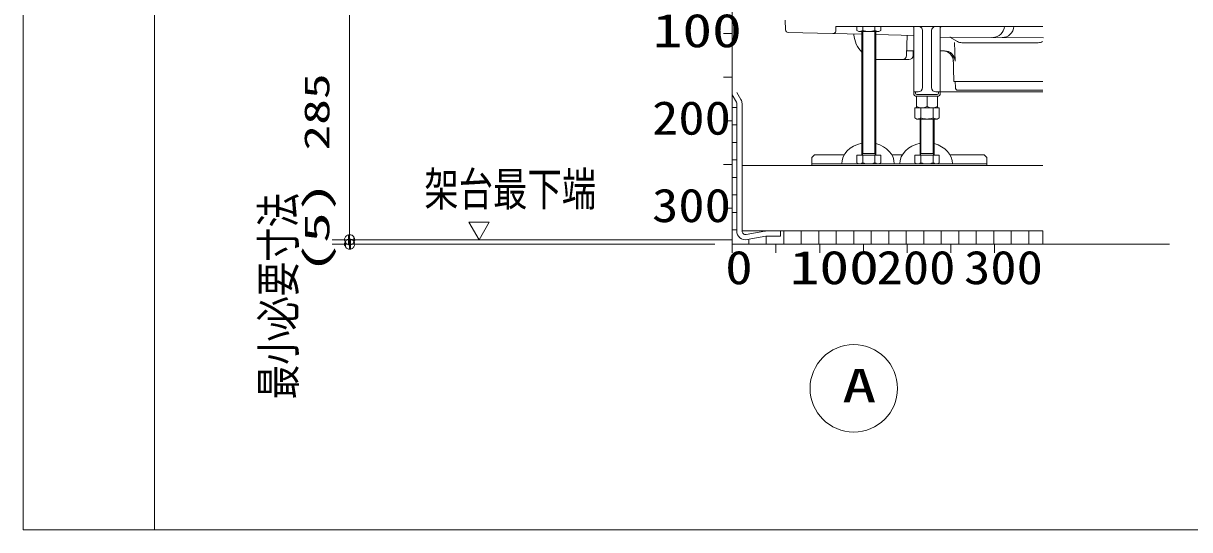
# Model space of a CAD drawing. Units: millimetres on the paper. Extents: x -305 to 305, y -152 to 152.
# Drawn here: x -262.5 to -195.8, y -59.6 to -30.7 of the extents above; entities that cross this region are included whole.
import ezdxf
from ezdxf.enums import TextEntityAlignment as Align

# ---------------------------------------------------------------- set-up
doc = ezdxf.new("R2010")
doc.units = ezdxf.units.MM
doc.layers.add('0-0_PV', color=7, linetype='Continuous', lineweight=9)
doc.layers.add('0-1_0', color=7, linetype='Continuous', lineweight=9)
doc.styles.add('ＭＳ ゴシック', font='')
doc.styles.get('ＭＳ ゴシック').set_extended_font_data('MS Gothic')

# ---------------------------------------------------------------- blocks, each defined once
blk = doc.blocks.new('_DOTSMALL')
at = {"layer": '0-1_0'}
for p, q in [((0.0746, 0.1), (-0.0746, 0.1)), ((0.1223, -0.0248), (-0.1223, -0.0248))]:
    blk.add_line(p, q, dxfattribs=at)
for points in [[(0.125, 0), (0.124, 0.0157), (0.1211, 0.0311), (0.1162, 0.046), (0.1095, 0.0602), (0.1011, 0.0735), (0.0911, 0.0856), (0.0797, 0.0963), (0.067, 0.1055), (0.0532, 0.1131), (0.0386, 0.1189), (0.0234, 0.1228), (0.0078, 0.1248), (-0.0078, 0.1248), (-0.0234, 0.1228), (-0.0386, 0.1189), (-0.0532, 0.1131), (-0.067, 0.1055), (-0.0797, 0.0963), (-0.0911, 0.0856), (-0.1011, 0.0735), (-0.1095, 0.0602), (-0.1162, 0.046), (-0.1211, 0.0311), (-0.124, 0.0157), (-0.125, 0), (0, 0)], [(-0.125, 0), (-0.124, -0.0157), (-0.1211, -0.0311), (-0.1162, -0.046), (-0.1095, -0.0602), (-0.1011, -0.0735), (-0.0911, -0.0856), (-0.0797, -0.0963), (-0.067, -0.1055), (-0.0532, -0.1131), (-0.0386, -0.1189), (-0.0234, -0.1228), (-0.0078, -0.1248), (0.0078, -0.1248), (0.0234, -0.1228), (0.0386, -0.1189), (0.0532, -0.1131), (0.067, -0.1055), (0.0797, -0.0963), (0.0911, -0.0856), (0.1011, -0.0735), (0.1095, -0.0602), (0.1162, -0.046), (0.1211, -0.0311), (0.124, -0.0157), (0.125, 0), (0, 0)]]:
    blk.add_lwpolyline(points, close=True, dxfattribs=at)

msp = doc.modelspace()

# ---------------------------------------------------------------- linework, layer by layer
at = {"layer": '0-0_PV'}
for p, q in [((-262.482, 105.355), (-262.482, -59.645)), ((-254.982, 105.355), (-254.982, -59.645)), ((-221.963, -3.313), (-221.963, -43.313)), ((-243.831, -43.063), (-243.831, -28.813)), ((-218.913, -31.069), (-218.928, -30.513)), ((-222.463, -31.263), (-221.963, -31.263)), ((-218.767, -31.215), (-214.553, -31.311)), ((-216.044, -31.128), (-216.037, -30.863)), ((-204.203, -30.863), (-216.037, -30.863)), ((-215.004, -31.301), (-215.002, -31.341)), ((-214.846, -30.863), (-214.846, -31.095)), ((-214.846, -31.095), (-214.728, -31.163)), ((-213.578, -31.163), (-214.728, -31.163)), ((-214.553, -38.233), (-214.553, -31.163)), ((-214.499, -30.863), (-214.499, -31.095)), ((-214.498, -38.138), (-214.498, -31.163)), ((-213.808, -31.163), (-213.808, -38.138)), ((-213.806, -30.863), (-213.806, -31.095)), ((-213.753, -31.163), (-213.753, -38.233)), ((-213.753, -31.329), (-211.588, -31.378)), ((-213.578, -31.163), (-213.46, -31.095)), ((-213.46, -30.863), (-213.46, -31.095)), ((-211.588, -34.688), (-211.588, -30.863)), ((-211.132, -30.969), (-211.238, -30.863)), ((-211.088, -34.363), (-211.088, -31.075)), ((-210.568, -34.363), (-210.568, -31.075)), ((-210.418, -30.863), (-210.524, -30.969)), ((-210.068, -34.688), (-210.068, -30.863)), ((-211.996, -32.519), (-211.966, -31.37)), ((-204.177, -31.52), (-210.068, -31.471)), ((-209.528, -31.476), (-209.086, -31.731)), ((-209.252, -31.784), (-209.225, -32.847)), ((-204.47, -31.798), (-208.836, -31.798)), ((-211.588, -32.263), (-211.99, -32.263)), ((-211.621, -32.519), (-211.615, -32.263)), ((-209.824, -32.263), (-210.068, -32.263)), ((-209.332, -32.52), (-209.293, -34.013)), ((-213.753, -32.763), (-211.871, -32.763)), ((-222.463, -33.763), (-221.963, -33.763)), ((-221.703, -34.635), (-221.463, -35.05)), ((-211.338, -34.613), (-211.588, -34.613)), ((-211.488, -34.688), (-211.488, -34.613)), ((-210.318, -34.613), (-210.068, -34.613)), ((-210.168, -34.688), (-210.168, -34.613)), ((-210.068, -34.613), (-204.203, -34.613)), ((-209.293, -34.013), (-204.203, -34.013)), ((-209.207, -34.367), (-209.216, -34.013)), ((-209.057, -34.513), (-204.203, -34.513)), ((-221.963, -34.785), (-221.723, -35.2)), ((-221.703, -42.563), (-221.703, -35.275)), ((-221.703, -35.275), (-221.703, -42.563)), ((-221.403, -35.275), (-221.403, -42.563)), ((-211.428, -35.513), (-211.428, -34.863)), ((-211.415, -34.763), (-210.243, -34.763)), ((-211.413, -34.863), (-210.243, -34.863)), ((-210.828, -34.863), (-210.828, -35.445)), ((-210.228, -35.513), (-210.228, -34.863)), ((-221.963, -35.498), (-221.703, -35.498)), ((-211.521, -35.513), (-211.521, -36.095)), ((-211.521, -35.513), (-210.135, -35.513)), ((-211.428, -35.513), (-210.228, -35.513)), ((-211.174, -35.513), (-211.174, -36.095)), ((-210.481, -35.513), (-210.481, -36.095)), ((-210.135, -35.513), (-210.135, -36.095)), ((-222.463, -36.263), (-221.963, -36.263)), ((-221.963, -36.498), (-221.703, -36.498)), ((-211.403, -36.163), (-211.521, -36.095)), ((-211.403, -36.163), (-210.253, -36.163)), ((-211.228, -36.163), (-211.228, -38.233)), ((-211.173, -38.138), (-211.173, -36.163)), ((-210.483, -36.163), (-210.483, -38.138)), ((-210.428, -38.233), (-210.428, -36.163)), ((-210.135, -36.095), (-210.253, -36.163)), ((-221.963, -37.498), (-221.703, -37.498)), ((-221.963, -38.498), (-221.703, -38.498)), ((-217.253, -38.213), (-217.403, -38.363)), ((-217.403, -38.363), (-217.403, -38.813)), ((-217.253, -38.213), (-215.564, -38.213)), ((-214.846, -38.665), (-214.846, -38.233)), ((-214.846, -38.233), (-213.46, -38.233)), ((-214.728, -38.733), (-214.846, -38.665)), ((-214.553, -38.233), (-214.498, -38.138)), ((-214.553, -38.138), (-213.753, -38.138)), ((-214.499, -38.665), (-214.499, -38.233)), ((-213.753, -38.233), (-213.808, -38.138)), ((-213.806, -38.665), (-213.806, -38.233)), ((-213.46, -38.665), (-213.578, -38.733)), ((-213.46, -38.665), (-213.46, -38.233)), ((-212.837, -38.213), (-212.239, -38.213)), ((-210.135, -38.233), (-211.521, -38.233)), ((-211.521, -38.665), (-211.521, -38.233)), ((-211.521, -38.665), (-211.403, -38.733)), ((-211.228, -38.138), (-210.428, -38.138)), ((-211.228, -38.233), (-211.173, -38.138)), ((-211.174, -38.665), (-211.174, -38.233)), ((-210.428, -38.233), (-210.483, -38.138)), ((-210.481, -38.665), (-210.481, -38.233)), ((-210.253, -38.733), (-210.135, -38.665)), ((-210.135, -38.665), (-210.135, -38.233)), ((-209.512, -38.213), (-207.553, -38.213)), ((-207.403, -38.363), (-207.553, -38.213)), ((-207.403, -38.363), (-207.403, -38.813)), ((-222.463, -38.763), (-221.963, -38.763)), ((-221.403, -38.813), (-204.203, -38.813)), ((-217.403, -38.733), (-207.403, -38.733)), ((-214.728, -38.733), (-213.578, -38.733)), ((-210.253, -38.733), (-211.403, -38.733)), ((-221.963, -39.498), (-221.703, -39.498)), ((-221.963, -40.498), (-221.703, -40.498)), ((-222.463, -41.263), (-221.963, -41.263)), ((-221.963, -41.498), (-221.703, -41.498)), ((-237.012, -42.063), (-236.435, -43.063)), ((-235.857, -42.063), (-237.012, -42.063)), ((-236.435, -43.063), (-235.857, -42.063)), ((-221.963, -42.498), (-221.703, -42.498)), ((-221.403, -42.563), (-204.203, -42.563)), ((-221.168, -42.76), (-220.09, -42.57)), ((-219.203, -42.563), (-219.203, -42.863)), ((-219.017, -43.313), (-219.017, -42.563)), ((-218.017, -43.313), (-218.017, -42.563)), ((-217.017, -43.313), (-217.017, -42.563)), ((-216.017, -43.313), (-216.017, -42.563)), ((-215.017, -43.313), (-215.017, -42.563)), ((-214.017, -43.313), (-214.017, -42.563)), ((-213.017, -43.313), (-213.017, -42.563)), ((-212.017, -43.313), (-212.017, -42.563)), ((-211.017, -43.313), (-211.017, -42.563)), ((-210.017, -43.313), (-210.017, -42.563)), ((-209.017, -43.313), (-209.017, -42.563)), ((-208.017, -43.313), (-208.017, -42.563)), ((-207.017, -43.313), (-207.017, -42.563)), ((-206.017, -43.313), (-206.017, -42.563)), ((-205.017, -43.313), (-205.017, -42.563)), ((-221.963, -43.063), (-244.831, -43.063)), ((-222.963, -43.313), (-244.831, -43.313)), ((-243.831, -43.313), (-243.831, -43.063)), ((-221.963, -43.313), (-221.963, -43.813)), ((-221.963, -43.313), (-196.963, -43.313)), ((-220.038, -42.865), (-221.116, -43.055)), ((-221.116, -43.055), (-220.038, -42.865)), ((-221.017, -43.313), (-221.017, -43.038)), ((-220.017, -43.313), (-220.017, -42.863)), ((-220.012, -42.863), (-219.203, -42.863)), ((-219.463, -43.313), (-219.463, -43.813)), ((-216.963, -43.313), (-216.963, -43.813)), ((-214.463, -43.313), (-214.463, -43.813)), ((-211.963, -43.313), (-211.963, -43.813)), ((-209.463, -43.313), (-209.463, -43.813)), ((-206.963, -43.313), (-206.963, -43.813)), ((-262.482, -59.645), (-12.482, -59.645))]:
    msp.add_line(p, q, dxfattribs=at)
for points in [[(-209.479, -31.475), (-209.479, -31.475), (-209.48, -31.475), (-209.48, -31.475), (-209.481, -31.475), (-209.481, -31.475), (-209.482, -31.475), (-209.482, -31.475), (-209.483, -31.475), (-209.483, -31.475), (-209.484, -31.475), (-209.484, -31.475)], [(-209.46, -31.475), (-209.461, -31.475), (-209.461, -31.475), (-209.462, -31.475), (-209.462, -31.475), (-209.463, -31.475), (-209.463, -31.475), (-209.464, -31.475), (-209.464, -31.475), (-209.465, -31.475), (-209.465, -31.475), (-209.466, -31.475), (-209.466, -31.475), (-209.467, -31.475), (-209.467, -31.475), (-209.468, -31.475), (-209.468, -31.475), (-209.469, -31.475), (-209.469, -31.475), (-209.469, -31.475), (-209.47, -31.475), (-209.47, -31.475), (-209.471, -31.475), (-209.471, -31.475), (-209.472, -31.475), (-209.472, -31.475), (-209.473, -31.475), (-209.473, -31.475), (-209.474, -31.475), (-209.474, -31.475), (-209.475, -31.475), (-209.475, -31.475), (-209.476, -31.475), (-209.476, -31.475), (-209.477, -31.475), (-209.477, -31.475), (-209.478, -31.475), (-209.478, -31.475), (-209.478, -31.475), (-209.479, -31.475)], [(-221.723, -35.2), (-221.963, -34.785), (-221.963, -35.813), (-221.963, -38.313), (-221.963, -40.813), (-221.963, -43.313), (-219.463, -43.313), (-216.963, -43.313), (-214.463, -43.313), (-211.963, -43.313), (-209.463, -43.313), (-206.963, -43.313), (-204.203, -43.313), (-204.203, -42.563), (-219.203, -42.563)], [(-219.203, -42.563), (-219.203, -42.863), (-220.012, -42.863)]]:
    msp.add_lwpolyline(points, dxfattribs=at)
msp.add_circle((-215.013, -51.563), 2.5, dxfattribs=at)
for centre, radius, start, end in [((-218.763, -31.065), 0.15, 181.50011, 268.69593), ((-216.194, -31.124), 0.15, 268.69593, 358.49994), ((-214.737, -30.713), 0.45, 271.20515, 301.93849), ((-214.153, -30.247), 0.916, 247.78087, 292.21906), ((-213.568, -30.713), 0.45, 238.06151, 268.79485), ((-211.663, -30.939), 0.075, 0, 45), ((-211.663, -30.939), 0.075, 0, 45), ((-211.238, -31.075), 0.15, 0, 45), ((-211.238, -31.075), 0.15, 0, 45), ((-210.418, -31.075), 0.15, 135, 180), ((-210.418, -31.075), 0.15, 135, 180), ((-209.993, -30.939), 0.075, 135, 180), ((-209.993, -30.939), 0.075, 135, 180), ((-207.068, -30.836), 0.66, 269.52255, 357.66826), ((-206.528, -30.841), 0.66, 269.52255, 358.05862), ((-213.504, -31.263), 1.5, 183, 225.65602), ((-208.836, -31.298), 0.5, 240, 270), ((-204.47, -31.298), 0.5, 270, 300), ((-212.246, -32.513), 0.25, 270, 358.5), ((-211.871, -32.513), 0.25, 270, 358.5), ((-209.923, -32.863), 0.6, 1.5, 90), ((-209.824, -32.863), 0.6, 1.5, 90), ((-211.338, -34.363), 0.25, 270, 0), ((-210.318, -34.363), 0.25, 180, 270), ((-209.057, -34.363), 0.15, 181.5, 270), ((-221.853, -35.275), 0.15, 0, 30), ((-221.853, -35.275), 0.15, 0, 30), ((-221.853, -35.275), 0.45, 0, 30), ((-211.413, -34.688), 0.175, 180, 270), ((-211.413, -34.688), 0.075, 180, 270), ((-210.243, -34.688), 0.075, 270, 0), ((-210.243, -34.688), 0.175, 270, 0), ((-211.128, -34.817), 0.696, 244.44891, 295.55109), ((-210.528, -34.817), 0.696, 244.44891, 295.55109), ((-211.412, -35.713), 0.45, 271.20515, 301.93849), ((-210.828, -35.247), 0.916, 247.78094, 292.21913), ((-210.243, -35.713), 0.45, 238.06151, 268.79485), ((-214.737, -38.283), 0.45, 271.20515, 301.93849), ((-214.153, -37.817), 0.916, 247.78087, 292.21906), ((-213.568, -38.283), 0.45, 238.06151, 268.79485), ((-211.412, -38.283), 0.45, 271.20515, 301.93849), ((-210.828, -37.817), 0.916, 247.78094, 292.21913), ((-210.243, -38.283), 0.45, 238.06151, 268.79485), ((-221.203, -42.563), 0.5, 180, 280), ((-221.203, -42.563), 0.5, 180, 280), ((-221.203, -42.563), 0.2, 180, 280), ((-220.012, -43.013), 0.45, 89.99999, 100.00001), ((-220.012, -43.013), 0.15, 90.00002, 100), ((-220.012, -43.013), 0.15, 89.99999, 100.00001)]:
    msp.add_arc(centre, radius, start, end, dxfattribs=at)
for centre, start_param, end_param in [((-214.201, -38.713), 1.80778, 3.157969), ((-214.201, -38.713), 6.266809, 7.550795), ((-210.876, -38.713), 1.80778, 3.157969), ((-210.876, -38.713), 6.266809, 7.550795)]:
    msp.add_ellipse(centre, major_axis=(1.5, 0), ratio=0.800001, start_param=start_param, end_param=end_param, dxfattribs=at)

# ---------------------------------------------------------------- block references
at = {"layer": '0-0_PV', "xscale": 2.32, "yscale": 2.32}
for p, rotation in [((-243.831, -43.063), 270), ((-243.831, -43.063), 270), ((-243.831, -43.313), 90)]:
    msp.add_blockref('_DOTSMALL', p, dxfattribs=dict(at, rotation=rotation))

# ---------------------------------------------------------------- texts
at = {"layer": '0-0_PV', "style": 'ＭＳ ゴシック'}
for s, width, p in [('100', 1.3, (-226.51, -32.633)), ('200', 1.15, (-226.546, -37.633)), ('架台最下端', 0.75, (-239.564, -41.703)), ('300', 1.15, (-226.546, -42.633)), ('0', 1.2, (-222.363, -46.183)), ('100', 1.3, (-218.677, -46.183)), ('200', 1.15, (-213.713, -46.183)), ('300', 1.15, (-208.713, -46.183)), ('A', 1.5, (-215.679, -52.944))]:
    msp.add_text(s, height=1.921, dxfattribs=dict(at, width=width)).set_placement(p, align=Align.BOTTOM_LEFT)
for s, height, width, p in [('285', 1.443, 1.5, (-244.554, -37.966)), ('最小必要寸法', 1.921, 0.75, (-246.367, -52.186)), ('(5)', 1.444, 1.8, (-244.554, -45.018))]:
    msp.add_text(s, height=height, rotation=90, dxfattribs=dict(at, width=width)).set_placement(p, align=Align.BOTTOM_LEFT)

doc.saveas('drawing.dxf')
